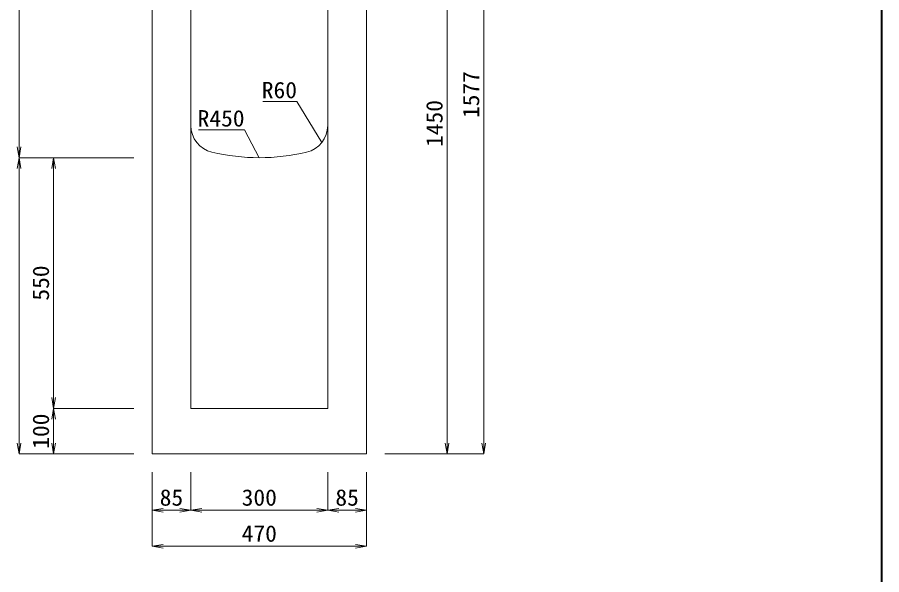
# Model space of a CAD drawing. Units: millimetres at full size. Extents: x -734 to 58102, y 49499 to 87169.
# Drawn here: x 23780 to 25675, y 64586 to 65809 of the extents above; entities that cross this region are included whole.
import ezdxf
from ezdxf.enums import TextEntityAlignment as Align

# ---------------------------------------------------------------- set-up
doc = ezdxf.new("R2010")
doc.units = ezdxf.units.MM
doc.header["$LTSCALE"] = 50
for name, color, linetype, lineweight in [('図枠', 7, 'Continuous', 5), ('寸法線', 7, 'Continuous', 13), ('引出線', 4, 'Continuous', 13), ('本体', 2, 'Continuous', 20)]:
    doc.layers.add(name, color=color, linetype=linetype, lineweight=lineweight)
doc.styles.add('ＭＳ 明朝', font='')
doc.styles.get('ＭＳ 明朝').set_extended_font_data('MS Mincho')

# ---------------------------------------------------------------- blocks, each defined once
blk = doc.blocks.new('open_arrow')
at = {"color": 0, "linetype": 'Continuous', "lineweight": -2}
blk.add_lwpolyline([(7.5, 1.25), (0, 0), (7.5, -1.25)], dxfattribs=at)

msp = doc.modelspace()

# ---------------------------------------------------------------- linework, layer by layer
at = {"layer": '図枠', "lineweight": 40}
msp.add_line((25674.73, 52257.77), (25674.73, 68877.77), dxfattribs=at)
at = {"layer": '寸法線'}
for p, q in [((24802.54, 66427.54), (24802.54, 64850.54)), ((23784.19, 66300.54), (23784.19, 65500.54)), ((24722.29, 66300.54), (24722.29, 64850.54)), ((24035.53, 65500.54), (23784.19, 65500.54)), ((23784.19, 65500.54), (23784.19, 64850.54)), ((24035.53, 65500.54), (23784.19, 65500.54)), ((23859.74, 64950.54), (23859.74, 65500.54)), ((24035.53, 65500.54), (23859.74, 65500.54)), ((24035.53, 64950.54), (23859.74, 64950.54)), ((23859.74, 64850.54), (23859.74, 64950.54)), ((24035.53, 64950.54), (23859.74, 64950.54)), ((24035.53, 64850.54), (23784.19, 64850.54)), ((24035.53, 64850.54), (23859.74, 64850.54)), ((24585.57, 64850.54), (24722.29, 64850.54)), ((24585.57, 64850.54), (24802.54, 64850.54)), ((24075.55, 64810.52), (24075.55, 64727)), ((24075.55, 64810.52), (24075.55, 64647.95)), ((24160.55, 64810.52), (24160.55, 64727)), ((24160.55, 64810.52), (24160.55, 64727)), ((24460.55, 64810.52), (24460.55, 64727)), ((24460.55, 64810.52), (24460.55, 64727)), ((24545.55, 64810.52), (24545.55, 64727)), ((24545.55, 64810.52), (24545.55, 64647.95)), ((24075.55, 64727), (24160.55, 64727)), ((24160.55, 64727), (24460.55, 64727)), ((24460.55, 64727), (24545.55, 64727)), ((24075.55, 64647.95), (24545.55, 64647.95))]:
    msp.add_line(p, q, dxfattribs=at)
at = {"layer": '引出線'}
for points in [[(24447.62, 65533.86), (24393.21, 65623.75), (24318.54, 65623.75)], [(24310.55, 65500.54), (24278.33, 65561.69), (24177.32, 65561.69)]]:
    msp.add_lwpolyline(points, dxfattribs=at)
at = {"layer": '本体'}
for p, q in [((24075.55, 66300.54), (24075.55, 64850.54)), ((24160.55, 65571.07), (24160.55, 66300.54)), ((24460.55, 65571.07), (24460.55, 66300.54)), ((24545.55, 64850.54), (24545.55, 66300.54)), ((24160.55, 65571.07), (24160.55, 64950.54)), ((24460.55, 65571.07), (24460.55, 64950.54)), ((24160.55, 64950.54), (24460.55, 64950.54)), ((24075.55, 64850.54), (24545.55, 64850.54))]:
    msp.add_line(p, q, dxfattribs=at)
for centre, radius, start, end in [((24220.55, 65571.07), 60, 180, 256.65785), ((24400.55, 65571.07), 60, 283.34237, 0), ((24310.55, 65950.54), 450, 256.65777, 283.34225)]:
    msp.add_arc(centre, radius, start, end, dxfattribs=at)

# ---------------------------------------------------------------- block references
at = {"layer": '寸法線', "xscale": 3.2, "yscale": 3.2}
for p, rotation in [((23784.19, 65500.54), 90), ((23784.19, 65500.54), 270), ((23859.74, 65500.54), 270), ((23859.74, 64950.54), 90), ((23859.74, 64950.54), 270), ((23784.19, 64850.54), 90), ((23859.74, 64850.54), 90), ((24722.29, 64850.54), 90), ((24802.54, 64850.54), 90), ((24160.55, 64727), 180), ((24460.55, 64727), 180), ((24545.55, 64727), 180), ((24545.55, 64647.95), 180)]:
    msp.add_blockref('open_arrow', p, dxfattribs=dict(at, rotation=rotation))
for p in [(24075.55, 64727), (24160.55, 64727), (24460.55, 64727), (24075.55, 64647.95)]:
    msp.add_blockref('open_arrow', p, dxfattribs=at)
at = {"layer": '引出線', "xscale": 0.0533, "yscale": 0.0533}
for p, rotation in [((24447.62, 65533.86), 121.2), ((24310.55, 65500.54), 117.8)]:
    msp.add_blockref('open_arrow', p, dxfattribs=dict(at, rotation=rotation))

# ---------------------------------------------------------------- texts
at = {"layer": '寸法線', "style": 'ＭＳ 明朝', "width": 1.05}
for s, p in [('1577', (24774.52, 65639.04)), ('1450', (24694.27, 65575.54)), ('550', (23831.72, 65225.54)), ('100', (23831.72, 64900.54))]:
    msp.add_text(s, height=36.03, rotation=90, dxfattribs=at).set_placement(p, align=Align.MIDDLE_CENTER)
for s, p in [('85', (24118.05, 64755.02)), ('300', (24310.55, 64755.02)), ('85', (24503.05, 64755.02)), ('470', (24310.55, 64675.97))]:
    msp.add_text(s, height=36.03, dxfattribs=at).set_placement(p, align=Align.MIDDLE_CENTER)
at = {"layer": '引出線', "style": 'ＭＳ 明朝', "width": 1.05}
for s, p in [('R60', (24393.21, 65666.95)), ('R450', (24278.33, 65604.89))]:
    msp.add_text(s, height=36.03, dxfattribs=at).set_placement(p, align=Align.TOP_RIGHT)

doc.saveas('drawing.dxf')
